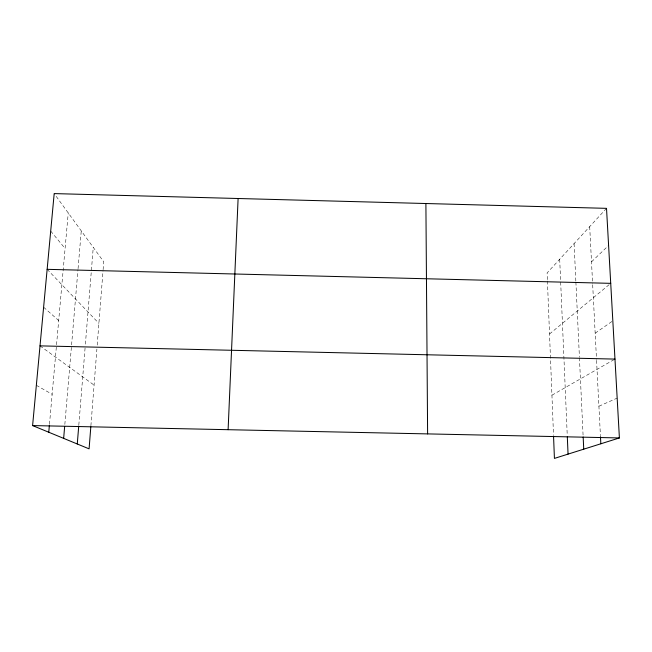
<?xml version="1.0" encoding="UTF-8"?>
<svg xmlns="http://www.w3.org/2000/svg" width="652" height="652" viewBox="0 0 652 652"><rect width="100%" height="100%" fill="white"/><g stroke="black" fill="none" stroke-linecap="round" stroke-linejoin="round"><path stroke-width="0.49" stroke-dasharray="3.26 2.44" d="M90.897 425.756L96.895 349.056M97.205 345.104L103.032 270.661M103.106 269.675L103.725 261.794L54.189 193.595M78.81 425.071L85.225 346.139M85.388 344.158L93.26 247.385M64.833 424.444L77.971 269.643M78.061 268.632L81.264 230.873M49.479 424.248L68.24 212.943M606.515 208.347L547.118 272.919L547.395 279.985M591.503 261.843L608.601 245.47M549.522 334.003L610.728 283.343M595.17 333.221L612.831 320.849M551.942 395.21L614.975 359.097M598.911 406.229L617.167 398.119M36.349 385.316L52.144 394.289M40.017 345.87L94.075 385.104M43.619 307.214L58.688 320.548M47.14 269.333L98.908 323.376M50.701 231.077L65.086 248.485M589.693 226.635L592.627 283.775M592.676 284.777L596.507 359.342M596.556 360.344L600.427 435.666M574.086 243.595L575.846 281.028M575.887 282.031L579.4 356.75M579.441 357.752L583.116 436.009M559.693 259.243L560.63 281.085M560.671 282.072L567.224 434.811M547.436 280.996L553.524 435.512"/><path stroke-width="0.98" d="M228.11 429.701L238.11 198.51M90.824 426.758L89.088 448.853L32.6 425.577L54.189 193.595L606.515 208.347L619.4 437.94L554.428 458.405L553.564 436.506M77.27 443.988L78.729 426.066M63.651 438.372L64.662 426.432M48.77 432.243L49.389 425.251M32.6 425.577L619.4 437.94M40.017 345.87L614.975 359.097M47.14 269.333L610.728 283.343M600.476 436.685L600.842 443.784M583.165 437.019L583.736 449.179M567.313 436.84L568.055 454.118M425.895 203.522L427.614 433.898"/></g></svg>
